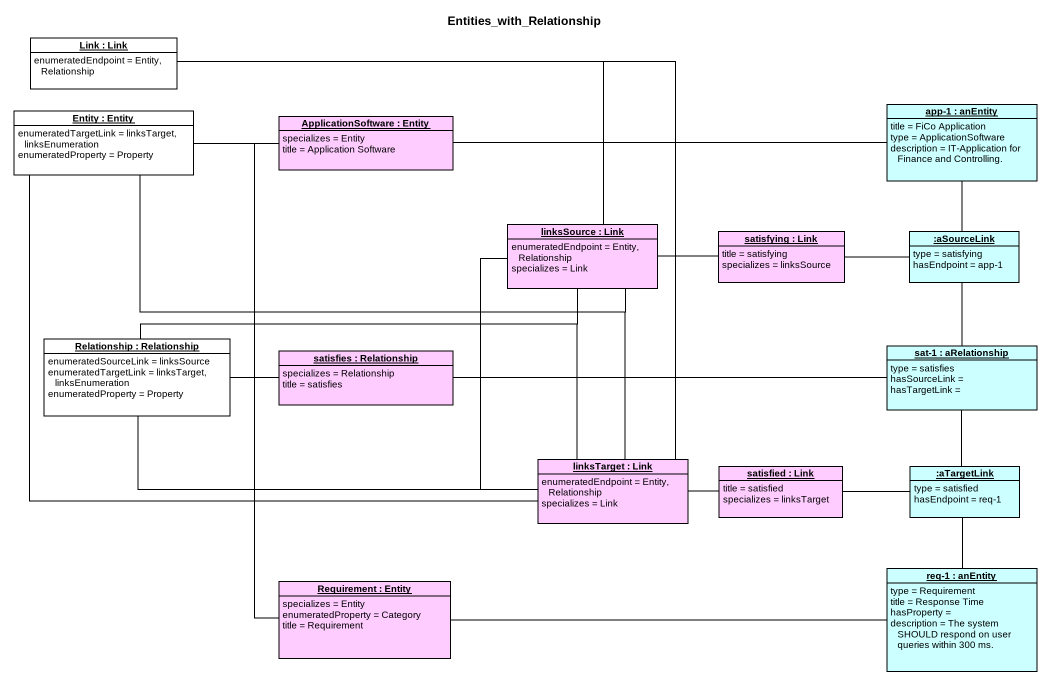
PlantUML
@startuml
title Entities_with_Relationship
hide circle
hide empty members
object "Link : Link" as Link #FFFFFF {
  enumeratedEndpoint = Entity, Relationship
}
object "Entity : Entity" as Entity_ #FFFFFF {
  enumeratedTargetLink = linksTarget, linksEnumeration
  enumeratedProperty = Property
}
object "app-1 : anEntity" as app_1 #CCFFFF {
  title = FiCo Application
  type = ApplicationSoftware
  description = IT-Application for Finance and Controlling.
}
object "ApplicationSoftware : Entity" as ApplicationSoftware #FFCCFF {
  specializes = Entity
  title = Application Software
}
object "linksSource : Link" as linksSource #FFCCFF {
  enumeratedEndpoint = Entity, Relationship
  specializes = Link
}
object "satisfying : Link" as satisfying #FFCCFF {
  title = satisfying
  specializes = linksSource
}
object ":aSourceLink" as aSourceLink #CCFFFF {
  type = satisfying
  hasEndpoint = app-1
}
object "Relationship : Relationship" as Relationship #FFFFFF {
  enumeratedSourceLink = linksSource
  enumeratedTargetLink = linksTarget, linksEnumeration
  enumeratedProperty = Property
}
object "satisfies : Relationship" as satisfies #FFCCFF {
  specializes = Relationship
  title = satisfies
}
object "sat-1 : aRelationship" as sat_1 #CCFFFF {
  type = satisfies
  hasSourceLink =
  hasTargetLink =
}
object "linksTarget : Link" as linksTarget #FFCCFF {
  enumeratedEndpoint = Entity, Relationship
  specializes = Link
}
object "satisfied : Link" as satisfied #FFCCFF {
  title = satisfied
  specializes = linksTarget
}
object ":aTargetLink" as aTargetLink #CCFFFF {
  type = satisfied
  hasEndpoint = req-1
}
object "req-1 : anEntity" as req_1 #CCFFFF {
  type = Requirement
  title = Response Time
  hasProperty =
  description = The system SHOULD respond on user queries within 300 ms.
}
object "Requirement : Entity" as Requirement #FFCCFF {
  specializes = Entity
  enumeratedProperty = Category
  title = Requirement
}
Entity_ -- linksTarget
app_1 -left- ApplicationSoftware
ApplicationSoftware -left- Entity_
linksSource -left- Link
linksSource -left- Entity_
linksSource -left- Relationship
satisfying -left- linksSource
aSourceLink -up- app_1
aSourceLink -left- satisfying
Relationship -right- linksSource
Relationship -right- linksTarget
satisfies -left- Relationship
sat_1 -up- aSourceLink
sat_1 -left- satisfies
sat_1 -- aTargetLink
linksTarget -up- Link
linksTarget -up- Entity_
linksTarget -left- Relationship
satisfied -left- linksTarget
aTargetLink -left- satisfied
aTargetLink -- req_1
req_1 -left- Requirement
Requirement -up- Entity_
@enduml
